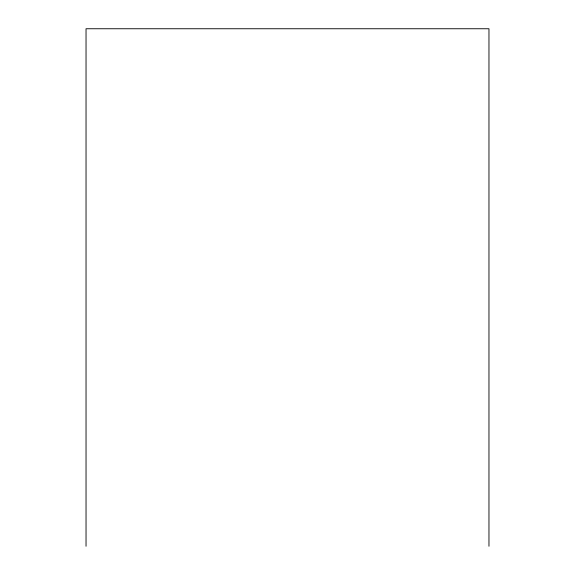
<?xml version="1.0" encoding="UTF-8"?>
<svg xmlns="http://www.w3.org/2000/svg" width="575" height="575" viewBox="0 0 575 575"><rect width="100%" height="100%" fill="white"/><g stroke="black" fill="none" stroke-linecap="round" stroke-linejoin="round"><path stroke-width="0.86" d="M488.966 546.25L488.966 28.75L86.034 28.75L86.034 546.25"/></g></svg>
